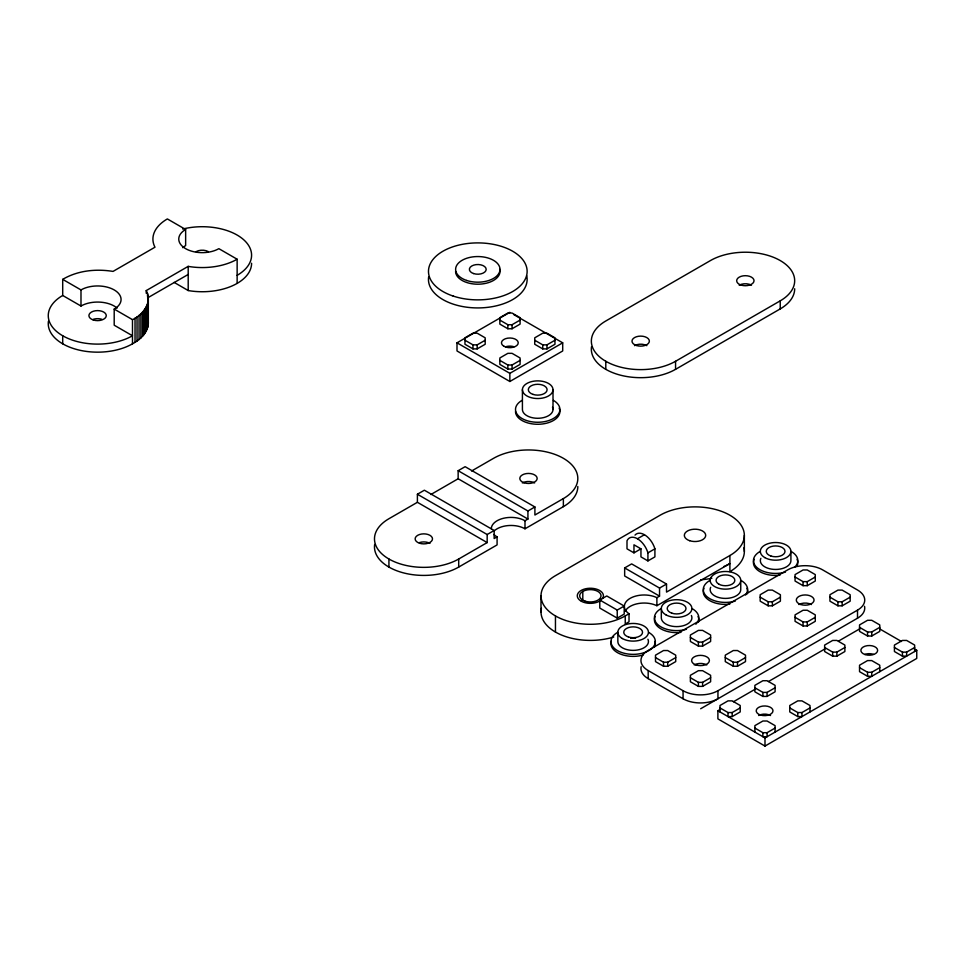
<?xml version="1.0" encoding="UTF-8"?>
<svg xmlns="http://www.w3.org/2000/svg" width="965" height="965" viewBox="0 0 965 965"><rect width="100%" height="100%" fill="white"/><g stroke="black" fill="none" stroke-linecap="round" stroke-linejoin="round"><path stroke-width="1.45" d="M541.003 611.906L541.003 595.791M555.454 632.051L555.454 615.935A49.336 28.492 0 0 1 555.454 575.659L660.12 515.226A49.336 28.492 0 0 1 729.902 515.226A49.336 28.492 0 0 1 729.902 555.514L729.902 571.63A49.336 28.492 0 0 0 743.931 547.77M744.353 551.485L744.353 535.37M251.588 263.252A49.336 28.492 0 0 1 189.49 290.767L188.199 290.537L188.199 266.364L189.49 266.593A49.336 28.492 0 0 0 237.137 259.223L237.137 283.396M188.199 266.364L146.246 290.586C152.711 302.129 142.965 314.867 132.482 319.644L114.196 309.09A23.486 13.558 0 0 0 114.196 289.922A23.486 13.558 0 0 0 80.988 289.922L62.701 279.368L62.701 295.483A49.336 28.492 0 0 0 62.701 335.76L62.701 343.817M48.443 321.176A49.336 28.492 0 0 0 76.718 349.487A49.336 28.492 0 0 0 132.482 343.817C140.214 339.728 147.886 332.768 148.321 323.444L148.321 299.271M62.701 279.368C77.683 270.453 96.066 268.668 113.038 271.406L154.991 247.197L154.593 246.449A49.336 28.492 0 0 1 167.367 218.934L185.642 229.489A23.486 13.558 0 0 0 185.642 248.668A23.486 13.558 0 0 0 218.862 248.668L237.137 259.223M147.548 297.92L188.223 274.446M513.718 314.554L562.704 342.828L562.704 350.971L509.858 381.489L457 350.971L457 342.828L509.858 312.322M464.961 340.235L472.983 344.867L477.168 344.867L485.19 340.235M499.846 320.091L507.867 324.723L512.053 324.723L520.087 320.091M477.168 348.896L485.19 344.264L485.19 337.822L477.168 333.19L472.983 333.19L464.961 337.822L464.961 344.264L472.983 348.896L477.168 348.896L477.168 344.867M512.053 328.751L520.087 324.119L520.087 317.678L512.053 313.046L507.867 313.046L499.846 317.678L499.846 324.119L507.867 328.751L512.053 328.751L512.053 324.723M499.846 360.379L507.867 365.011L512.053 365.011L520.087 360.379M534.731 340.235L542.752 344.867L546.95 344.867L554.971 340.235M512.053 369.04L520.087 364.408L520.087 357.967L512.053 353.335L507.867 353.335L499.846 357.967L499.846 364.408L507.867 369.04L512.053 369.04L512.053 365.011M546.95 348.896L554.971 344.264L554.971 337.822L546.95 333.19L542.752 333.19L534.731 337.822L534.731 344.264L542.752 348.896L546.95 348.896L546.95 344.867M457 342.828L509.858 373.346L562.704 342.828M417.399 494.237L487.168 534.526L487.168 542.583L417.399 502.295L417.399 494.237L424.371 490.208L494.152 530.497L494.152 538.554L497.084 536.854A19.734 11.399 0 0 1 493.947 534.501M458.146 470.703L527.927 510.992L527.927 519.049L458.146 478.761L458.146 470.703L465.118 466.686L534.899 506.963L534.899 515.02L563.367 498.591A49.336 28.492 0 0 0 563.367 458.303A49.336 28.492 0 0 0 493.598 458.303L471.596 471.004M417.399 502.295L388.931 518.724A49.336 28.492 0 0 0 388.931 559.012L388.931 567.07M430.873 494.514L458.146 478.761M605.791 361.272A49.336 28.492 0 0 0 675.56 361.272L780.227 300.851A49.336 28.492 0 0 0 780.227 260.562A49.336 28.492 0 0 0 710.457 260.562L605.791 320.995A49.336 28.492 0 0 0 605.791 361.272L605.791 369.33M591.521 346.688A49.336 28.492 0 0 0 619.807 374.999A49.336 28.492 0 0 0 675.56 369.33L780.227 308.909A49.336 28.492 0 0 0 794.678 288.764M487.168 534.526L494.152 530.497M527.927 510.992L534.899 506.963M388.931 559.012A49.336 28.492 0 0 0 458.701 559.012L487.168 542.583M491.306 528.796A19.734 11.399 0 0 1 503.489 518.277A19.734 11.399 0 0 1 524.996 520.738L527.927 519.049M374.661 544.429A49.336 28.492 0 0 0 402.948 572.74A49.336 28.492 0 0 0 458.701 567.07L497.084 544.911L497.084 536.854M493.947 531.16A19.734 11.399 0 0 1 524.996 528.796L563.367 506.649A49.336 28.492 0 0 0 577.818 486.505M635.018 535.093A16.031 9.264 60 0 1 645.549 535.43A16.031 9.264 60 0 1 654.909 548.832L654.909 556.889L647.925 560.918L640.953 556.889L640.953 548.832L633.969 552.861L626.997 548.832L626.997 540.774A16.031 9.264 60 0 1 637.455 538.76L644.439 534.731M647.925 560.918L647.925 552.861L654.909 548.832M624.657 567.927L659.541 588.071L659.541 596.129L624.657 575.984L624.657 567.927L631.641 563.898L666.525 584.042L666.525 592.1L729.902 555.514M599.784 600.001L606.768 595.972L624.21 606.044L624.21 614.102L617.238 618.131L599.784 608.059L599.784 600.001L617.238 610.073L624.21 606.044M659.541 588.071L666.525 584.042M555.454 615.935A49.336 28.492 0 0 0 625.236 615.935L629.023 613.752A19.77 11.411 0 0 1 630.181 598.324A19.77 11.411 0 0 1 656.888 597.661L659.541 596.129M625.211 611.183A19.77 11.411 0 0 1 656.888 605.718L729.902 563.572A49.336 28.492 0 0 1 723.75 566.588M655.5 657.575L663.522 662.219L667.708 662.219L675.729 657.575M690.385 637.443L698.407 642.075L702.592 642.075L710.626 637.443M760.167 597.154L768.188 601.786L772.374 601.786L780.396 597.154M795.051 577.01L803.073 581.642L807.259 581.642L815.28 577.01M667.708 666.236L675.729 661.604L675.729 655.163L667.708 650.531L663.522 650.531L655.5 655.163L655.5 661.604L663.522 666.236L667.708 666.236L667.708 662.219M702.592 646.104L710.626 641.472L710.626 635.018L702.592 630.386L698.407 630.386L690.385 635.018L690.385 641.472L698.407 646.104L702.592 646.104L702.592 642.075M772.374 605.815L780.396 601.183L780.396 594.742L772.374 590.097L768.188 590.097L760.167 594.742L760.167 601.183L768.188 605.815L772.374 605.815L772.374 601.786M807.259 585.671L815.28 581.039L815.28 574.597L807.259 569.965L803.073 569.965L795.051 574.597L795.051 581.039L803.073 585.671L807.259 585.671L807.259 581.642M690.385 677.72L698.407 682.351L702.592 682.351L710.626 677.72M725.27 657.575L733.303 662.219L737.489 662.219L745.511 657.575M795.051 617.298L803.073 621.93L807.259 621.93L815.28 617.298M829.936 597.154L837.958 601.786L842.143 601.786L850.177 597.154M702.592 686.38L710.626 681.748L710.626 675.307L702.592 670.675L698.407 670.675L690.385 675.307L690.385 681.748L698.407 686.38L702.592 686.38L702.592 682.351M737.489 666.236L745.511 661.604L745.511 655.163L737.489 650.531L733.303 650.531L725.27 655.163L725.27 661.604L733.303 666.236L737.489 666.236L737.489 662.219M807.259 625.959L815.28 621.327L815.28 614.874L807.259 610.242L803.073 610.242L795.051 614.874L795.051 621.327L803.073 625.959L807.259 625.959L807.259 621.93M842.143 605.815L850.177 601.183L850.177 594.742L842.143 590.097L837.958 590.097L829.936 594.742L829.936 601.183L837.958 605.815L842.143 605.815L842.143 601.786M717.948 690.711L857.511 610.145A24.668 14.246 0 0 0 857.511 590.001L822.614 569.857A24.668 14.246 0 0 0 787.73 569.857L648.178 650.422A24.668 14.246 0 0 0 648.178 670.566L648.178 678.624L683.063 698.769A24.668 14.246 0 0 0 717.948 698.769L717.948 690.711A24.668 14.246 0 0 1 683.063 690.711L648.178 670.566M700.662 708.756L857.511 618.203A24.668 14.246 0 0 0 864.519 606.273M914.205 648.842L916.75 650.301L916.75 658.444L764.992 746.066L717.888 718.877L717.888 710.735L720.481 709.239M733.448 701.748L755.499 689.022M768.478 681.531L825.545 648.577M838.525 641.086L860.575 628.36M719.986 707.912L728.008 712.544L732.194 712.544L740.215 707.912M754.871 687.768L762.893 692.4L767.078 692.4L775.1 687.768M824.641 647.491L832.674 652.123L836.86 652.123L844.882 647.491M859.538 627.347L867.559 631.978L871.745 631.978L879.766 627.347M728.008 712.544L728.008 716.573L732.194 716.573L740.215 711.941L740.215 705.499L732.194 700.867L728.008 700.867L719.986 705.499L719.986 711.941M767.078 696.428L775.1 691.796L775.1 685.355L767.078 680.723L762.893 680.723L754.871 685.355L754.871 691.796L762.893 696.428L767.078 696.428L767.078 692.4M836.86 656.152L844.882 651.52L844.882 645.066L836.86 640.434L832.674 640.434L824.641 645.066L824.641 651.52L832.674 656.152L836.86 656.152L836.86 652.123M871.745 636.007L879.766 631.375L879.766 624.922L871.745 620.29L867.559 620.29L859.538 624.922L859.538 631.375L867.559 636.007L871.745 636.007L871.745 631.978M754.871 728.056L762.893 732.688L767.078 732.688L775.1 728.056M789.756 707.912L797.778 712.544L801.963 712.544L809.997 707.912M859.538 667.635L867.559 672.267L871.745 672.267L879.766 667.635M894.422 647.491L902.444 652.123L906.63 652.123L914.651 647.491M717.888 710.735L764.992 737.923L916.75 650.301M914.651 651.52L914.651 645.066L906.63 640.434L902.444 640.434L894.422 645.066L894.422 651.52L902.444 656.152L906.63 656.152L906.63 652.123M879.766 671.664L879.766 665.211L871.745 660.579L867.559 660.579L859.538 665.211L859.538 671.664L867.559 676.296L871.745 676.296L871.745 672.267M809.997 711.941L809.997 705.499L801.963 700.867L797.778 700.867L789.756 705.499L789.756 711.941L797.778 716.573L801.963 716.573L801.963 712.544M879.839 628.999L901.479 641.484M640.953 548.832L633.969 544.803L633.969 552.861M62.701 295.483L80.988 306.026A23.486 13.558 0 0 1 117.115 308.088M174.146 282.395L188.199 290.537M148.272 321.538L148.321 323.444M146.246 290.586L146.258 293.276M902.444 652.123L902.444 656.152M867.559 631.978L867.559 636.007M867.559 672.267L867.559 676.296M857.511 610.145L857.511 618.203M837.958 601.786L837.958 605.815M832.674 652.123L832.674 656.152M803.073 581.642L803.073 585.671M803.073 621.93L803.073 625.959M797.778 712.544L797.778 716.573M790.914 551.353L790.914 560.617A15.295 8.83 0 0 1 773.628 569.374A15.295 8.83 0 0 1 760.854 558.337M780.227 300.851L780.227 308.909M775.1 732.085L775.1 725.644L767.078 721.012L762.893 721.012L754.871 725.644L754.871 732.085M768.188 601.786L768.188 605.815M767.078 732.688L767.078 736.717L762.893 736.717L762.893 732.688M764.992 737.923L764.992 746.066M762.893 692.4L762.893 696.428M740.746 580.315A15.295 8.83 0 0 1 717.803 587.962A15.295 8.83 0 0 1 717.803 572.667A15.295 8.83 0 0 1 740.746 580.315L740.746 589.591A15.295 8.83 0 0 1 723.448 598.336A15.295 8.83 0 0 1 710.674 587.299M733.303 662.219L733.303 666.236M732.194 712.544L732.194 716.573M698.407 642.075L698.407 646.104M698.407 682.351L698.407 686.38M683.063 690.711L683.063 698.769M675.56 361.272L675.56 369.33M663.522 662.219L663.522 666.236M661.315 608.517L661.315 617.781A15.295 8.83 0 0 0 678.612 626.538A15.295 8.83 0 0 0 691.386 615.501M656.888 597.661L656.888 605.718M629.023 613.752L629.023 621.81L625.236 623.993L625.236 615.935M617.853 632.28L617.853 641.544A15.295 8.83 0 0 0 635.139 650.301A15.295 8.83 0 0 0 647.925 639.264M617.238 610.073L617.238 618.131M582.8 591.436L582.8 599.494A10.675 6.164 0 0 0 581.099 600.773M563.367 498.591L563.367 506.649M553.005 389.703A15.295 8.83 0 0 1 530.062 397.351A15.295 8.83 0 0 1 530.062 382.056A15.295 8.83 0 0 1 553.005 389.703L553.005 409.45M542.752 344.867L542.752 348.896M524.996 520.738L524.996 528.796M522.415 389.703L522.415 409.45A15.295 8.83 0 0 0 539.7 418.207A15.295 8.83 0 0 0 552.487 407.158M509.858 373.346L509.858 381.489M507.867 324.723L507.867 328.751M507.867 365.011L507.867 369.04M472.983 344.867L472.983 348.896M458.701 559.012L458.701 567.07M185.642 229.489L185.642 245.605A23.486 13.558 0 0 0 182.723 247.667M148.272 297.365L148.14 325.35M147.754 303.082L147.754 327.256M147.512 293.565L147.512 296.412M147.126 304.964L147.126 329.137M146.294 306.81L146.294 330.983M145.257 308.619L145.257 332.792M144.002 310.392L144.002 334.566M142.543 312.105L142.543 336.278M140.89 313.77L140.89 337.943M139.044 315.362L139.044 339.523M137.03 316.87L137.03 341.043M135.028 318.173L135.028 342.346M132.482 319.644L132.482 343.817M114.196 309.09L114.196 325.205L132.482 335.76A49.336 28.492 0 0 1 62.701 335.76M80.988 289.922L80.988 306.026M526.709 275.725A49.336 28.492 0 0 1 478.881 307.919A49.336 28.492 0 0 1 428.641 276.967M499.665 269.151A22.207 12.822 0 0 1 479.738 284.156A22.207 12.822 0 0 1 455.589 271.382M505.66 346.773A8.383 4.837 0 0 1 514.043 346.773M648.178 678.624A24.668 14.246 0 0 1 641.158 666.694M798.899 604.548A8.878 5.127 0 0 1 811.456 604.548M694.233 664.933A8.878 5.127 0 0 1 706.79 664.933M182.711 229.043A49.336 28.492 0 0 1 243.071 239.199A49.336 28.492 0 0 1 237.137 275.339M196.112 251.648A8.685 5.018 0 0 1 208.392 251.648M93.243 319.331A8.685 5.018 0 0 1 101.928 319.331M634.536 345.639A8.685 5.018 0 0 1 646.815 345.639M739.202 285.206A8.685 5.018 0 0 1 751.482 285.206M600.881 600.266A13.076 7.551 0 0 1 578.879 599.422A13.076 7.551 0 0 1 589.506 588.264A13.076 7.551 0 0 1 602.534 598.541M613.776 636.984A49.336 28.492 0 0 1 562.45 635.404A49.336 28.492 0 0 1 541.401 608.336M711.88 578.252A49.336 28.492 0 0 1 700.735 579.772M637.455 538.76A16.031 9.264 60 0 1 647.925 552.861M522.342 482.946A8.685 5.018 0 0 1 534.622 482.946M419.473 542.583A8.685 5.018 0 0 1 429.956 543.379M758.671 715.511A8.383 4.837 0 0 1 770.528 715.511M865.062 654.318A8.383 4.837 0 0 1 873.458 654.318M791.324 551.558A22.207 12.822 0 0 1 794.858 567.022M785.45 572.112A22.207 12.822 0 0 1 757.573 568.083A22.207 12.822 0 0 1 759.925 551.558M797.066 559.314A22.207 12.822 0 0 1 797.066 565.948M779.961 575.2A22.207 12.822 0 0 1 754.184 559.314M741.144 580.52A22.207 12.822 0 0 1 745.571 595.007M735.27 601.086A22.207 12.822 0 0 1 707.405 597.058A22.207 12.822 0 0 1 709.745 580.52M746.898 588.288A22.207 12.822 0 0 1 747.308 593.825M729.781 604.174A22.207 12.822 0 0 1 704.004 588.288M692.315 608.722A22.207 12.822 0 0 1 695.837 624.198M686.441 629.276A22.207 12.822 0 0 1 658.564 625.248A22.207 12.822 0 0 1 660.916 608.722M698.057 616.478A22.207 12.822 0 0 1 698.479 622.027M680.952 632.365A22.207 12.822 0 0 1 655.163 616.478M648.842 632.485A22.207 12.822 0 0 1 648.842 650.603A22.207 12.822 0 0 1 617.443 650.603A22.207 12.822 0 0 1 617.443 632.485M655.006 641.327A22.207 12.822 0 0 1 654.596 646.876M642.967 655.054A22.207 12.822 0 0 1 619.82 653.812A22.207 12.822 0 0 1 611.279 641.327M630.724 638.323A9.385 5.416 0 0 1 635.573 638.323M559.157 408.147A22.207 12.822 0 0 1 540.605 424.166A22.207 12.822 0 0 1 515.503 411.464M553.415 400.379A22.207 12.822 0 0 1 553.415 418.508A22.207 12.822 0 0 1 522.005 418.508A22.207 12.822 0 0 1 522.005 400.379M473.598 273.565A8.383 4.837 0 0 0 486.179 269.368A8.383 4.837 0 0 0 473.598 265.17A8.383 4.837 0 0 0 473.598 273.565M453.128 296.05A49.336 28.492 0 0 0 527.131 271.382A49.336 28.492 0 0 0 453.128 246.714A49.336 28.492 0 0 0 453.128 296.05M503.923 346.254A8.383 4.837 0 0 0 517.952 344.083A8.383 4.837 0 0 0 507.687 338.16A8.383 4.837 0 0 0 503.923 346.254M466.698 280.465A22.207 12.822 0 0 0 500.003 269.368A22.207 12.822 0 0 0 466.698 258.27A22.207 12.822 0 0 0 466.698 280.465M696.067 664.933A8.878 5.127 0 0 0 709.396 660.494A8.878 5.127 0 0 0 696.067 656.055A8.878 5.127 0 0 0 696.067 664.933M800.733 604.512A8.878 5.127 0 0 0 814.05 600.073A8.878 5.127 0 0 0 800.733 595.634A8.878 5.127 0 0 0 800.733 604.512M93.243 319.958A8.685 5.018 0 0 0 106.271 315.615A8.685 5.018 0 0 0 93.243 311.273A8.685 5.018 0 0 0 93.243 319.958M740.999 285.049A8.685 5.018 0 0 0 754.027 280.706A8.685 5.018 0 0 0 740.999 276.364A8.685 5.018 0 0 0 740.999 285.049M636.333 345.47A8.685 5.018 0 0 0 649.361 341.128A8.685 5.018 0 0 0 636.333 336.785A8.685 5.018 0 0 0 636.333 345.47M585.007 601.135A10.675 6.164 0 0 0 601.026 595.791A10.675 6.164 0 0 0 585.007 590.459A10.675 6.164 0 0 0 585.007 601.135M689.673 540.702A10.675 6.164 0 0 0 705.692 535.37A10.675 6.164 0 0 0 689.673 530.026A10.675 6.164 0 0 0 689.673 540.702M524.14 482.79A8.685 5.018 0 0 0 537.167 478.447A8.685 5.018 0 0 0 524.14 474.105A8.685 5.018 0 0 0 524.14 482.79M419.473 543.211A8.685 5.018 0 0 0 432.501 538.868A8.685 5.018 0 0 0 419.473 534.526A8.685 5.018 0 0 0 419.473 543.211M760.408 714.993A8.383 4.837 0 0 0 772.989 710.795A8.383 4.837 0 0 0 760.408 706.609A8.383 4.837 0 0 0 760.408 714.993M865.062 654.559A8.383 4.837 0 0 0 877.643 650.374A8.383 4.837 0 0 0 865.062 646.176A8.383 4.837 0 0 0 865.062 654.559M764.811 557.601A15.295 8.83 0 0 0 790.395 553.633A15.295 8.83 0 0 0 771.662 542.825A15.295 8.83 0 0 0 764.811 557.601M770.939 556.045A9.385 5.416 0 0 0 785.003 551.353A9.385 5.416 0 0 0 770.939 546.66A9.385 5.416 0 0 0 770.939 556.045M718.816 584.151A9.385 5.416 0 0 0 734.51 581.726A9.385 5.416 0 0 0 723.026 575.092A9.385 5.416 0 0 0 718.816 584.151M665.79 614.765A15.295 8.83 0 0 0 691.386 610.809A15.295 8.83 0 0 0 672.653 599.989A15.295 8.83 0 0 0 665.79 614.765M671.917 613.209A9.385 5.416 0 0 0 685.994 608.517A9.385 5.416 0 0 0 671.917 603.825A9.385 5.416 0 0 0 671.917 613.209M622.328 638.528A15.295 8.83 0 0 0 647.925 634.56A15.295 8.83 0 0 0 629.192 623.752A15.295 8.83 0 0 0 622.328 638.528M628.456 636.972A9.385 5.416 0 0 0 642.533 632.28A9.385 5.416 0 0 0 628.456 627.588A9.385 5.416 0 0 0 628.456 636.972M533.018 394.395A9.385 5.416 0 0 0 547.095 389.703A9.385 5.416 0 0 0 533.018 385.011A9.385 5.416 0 0 0 533.018 394.395"/></g></svg>
